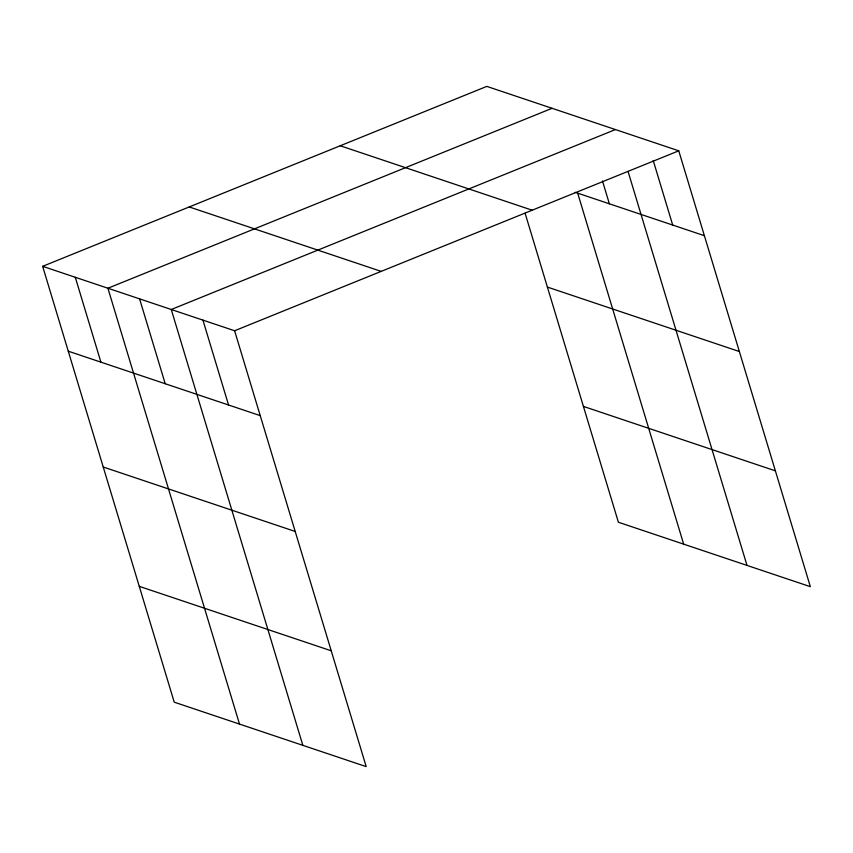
<?xml version="1.0" encoding="UTF-8"?>
<svg xmlns="http://www.w3.org/2000/svg" width="853" height="853" viewBox="0 0 853 853"><rect width="100%" height="100%" fill="white"/><g stroke="black" fill="none" stroke-linecap="round" stroke-linejoin="round"><path stroke-width="1.28" d="M42.65 266.328L234.607 330.761L366.193 766.612L174.236 702.179L42.65 266.328L486.807 86.388L678.764 150.821L810.35 586.672L618.393 522.239L525.107 213.261M552.072 108.299L107.915 288.239L239.501 724.09M615.418 129.56L171.261 309.5L302.847 745.351M234.607 330.761L678.764 150.821M575.178 192.32L704.386 235.695M340.23 145.767L532.187 210.201M547.391 287.077L739.348 351.521M189.217 206.948L381.174 271.382M583.42 406.412L775.377 470.845M68.272 351.191L260.229 415.635M103.245 467.017L295.202 531.462M139.274 586.352L331.231 650.796M653.206 160.46L672.708 225.064M628.032 171.357L747.004 565.411M602.485 180.996L609.362 203.792M577.694 193.162L683.658 544.139M202.929 320.131L228.561 405.004M139.593 298.87L165.215 383.733M75.288 277.278L100.91 362.152"/></g></svg>
